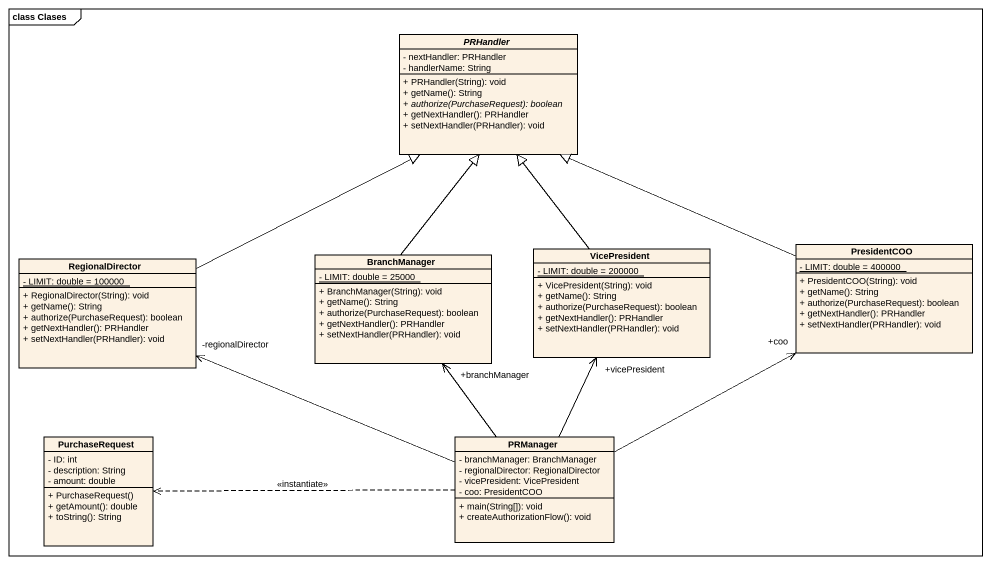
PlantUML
@startuml
mainframe class Clases
hide circle
hide empty members
skinparam classAttributeIconSize 0
abstract class PRHandler {
  - nextHandler: PRHandler
  - handlerName: String
  + PRHandler(String): void
  + getName(): String
  {abstract} + authorize(PurchaseRequest): boolean
  + getNextHandler(): PRHandler
  + setNextHandler(PRHandler): void
}
class VicePresident {
  {static} - LIMIT: double = 200000
  + VicePresident(String): void
  + getName(): String
  + authorize(PurchaseRequest): boolean
  + getNextHandler(): PRHandler
  + setNextHandler(PRHandler): void
}
class PresidentCOO {
  {static} - LIMIT: double = 400000
  + PresidentCOO(String): void
  + getName(): String
  + authorize(PurchaseRequest): boolean
  + getNextHandler(): PRHandler
  + setNextHandler(PRHandler): void
}
class RegionalDirector {
  {static} - LIMIT: double = 100000
  + RegionalDirector(String): void
  + getName(): String
  + authorize(PurchaseRequest): boolean
  + getNextHandler(): PRHandler
  + setNextHandler(PRHandler): void
}
class BranchManager {
  {static} - LIMIT: double = 25000
  + BranchManager(String): void
  + getName(): String
  + authorize(PurchaseRequest): boolean
  + getNextHandler(): PRHandler
  + setNextHandler(PRHandler): void
}
class PurchaseRequest {
  - ID: int
  - description: String
  - amount: double
  + PurchaseRequest()
  + getAmount(): double
  + toString(): String
}
class PRManager {
  - branchManager: BranchManager
  - regionalDirector: RegionalDirector
  - vicePresident: VicePresident
  - coo: PresidentCOO
  + main(String[]): void
  + createAuthorizationFlow(): void
}
VicePresident -up-|> PRHandler
PresidentCOO -left-|> PRHandler
RegionalDirector -right-|> PRHandler
BranchManager -up-|> PRHandler
PRManager -up-> "+vicePresident" VicePresident
PRManager -right-> "+coo" PresidentCOO
PRManager -left-> "-regionalDirector" RegionalDirector
PRManager -up-> "+branchManager" BranchManager
PRManager .left.> PurchaseRequest : <<instantiate>>
@enduml
